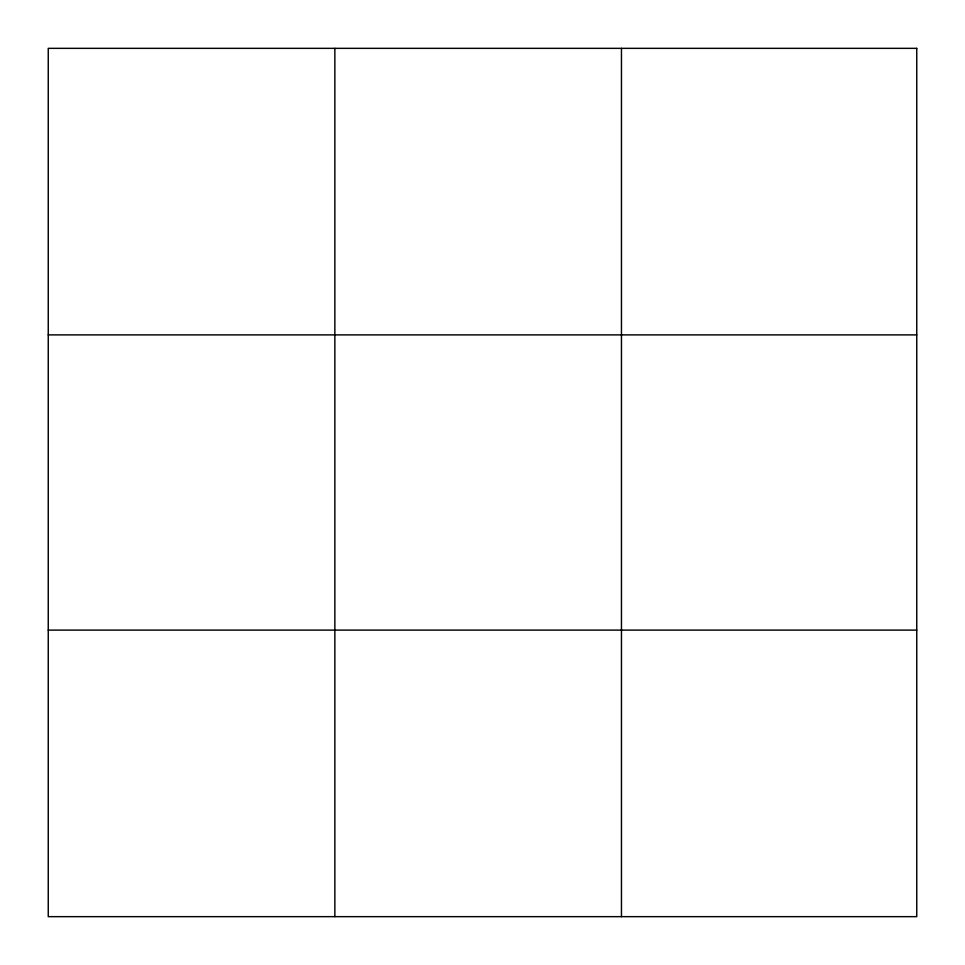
<?xml version="1.0" encoding="UTF-8"?>
<svg xmlns="http://www.w3.org/2000/svg" width="965" height="965" viewBox="0 0 965 965"><rect width="100%" height="100%" fill="white"/><g stroke="black" fill="none" stroke-linecap="round" stroke-linejoin="round"><path stroke-width="1.45" d="M334.855 48.346L334.855 916.654M621.46 48.346L621.46 916.654M48.25 334.891L916.75 334.891M48.25 630.109L916.75 630.109M916.75 48.346L916.75 916.654L48.25 916.654L48.25 48.346L916.75 48.346"/></g></svg>
